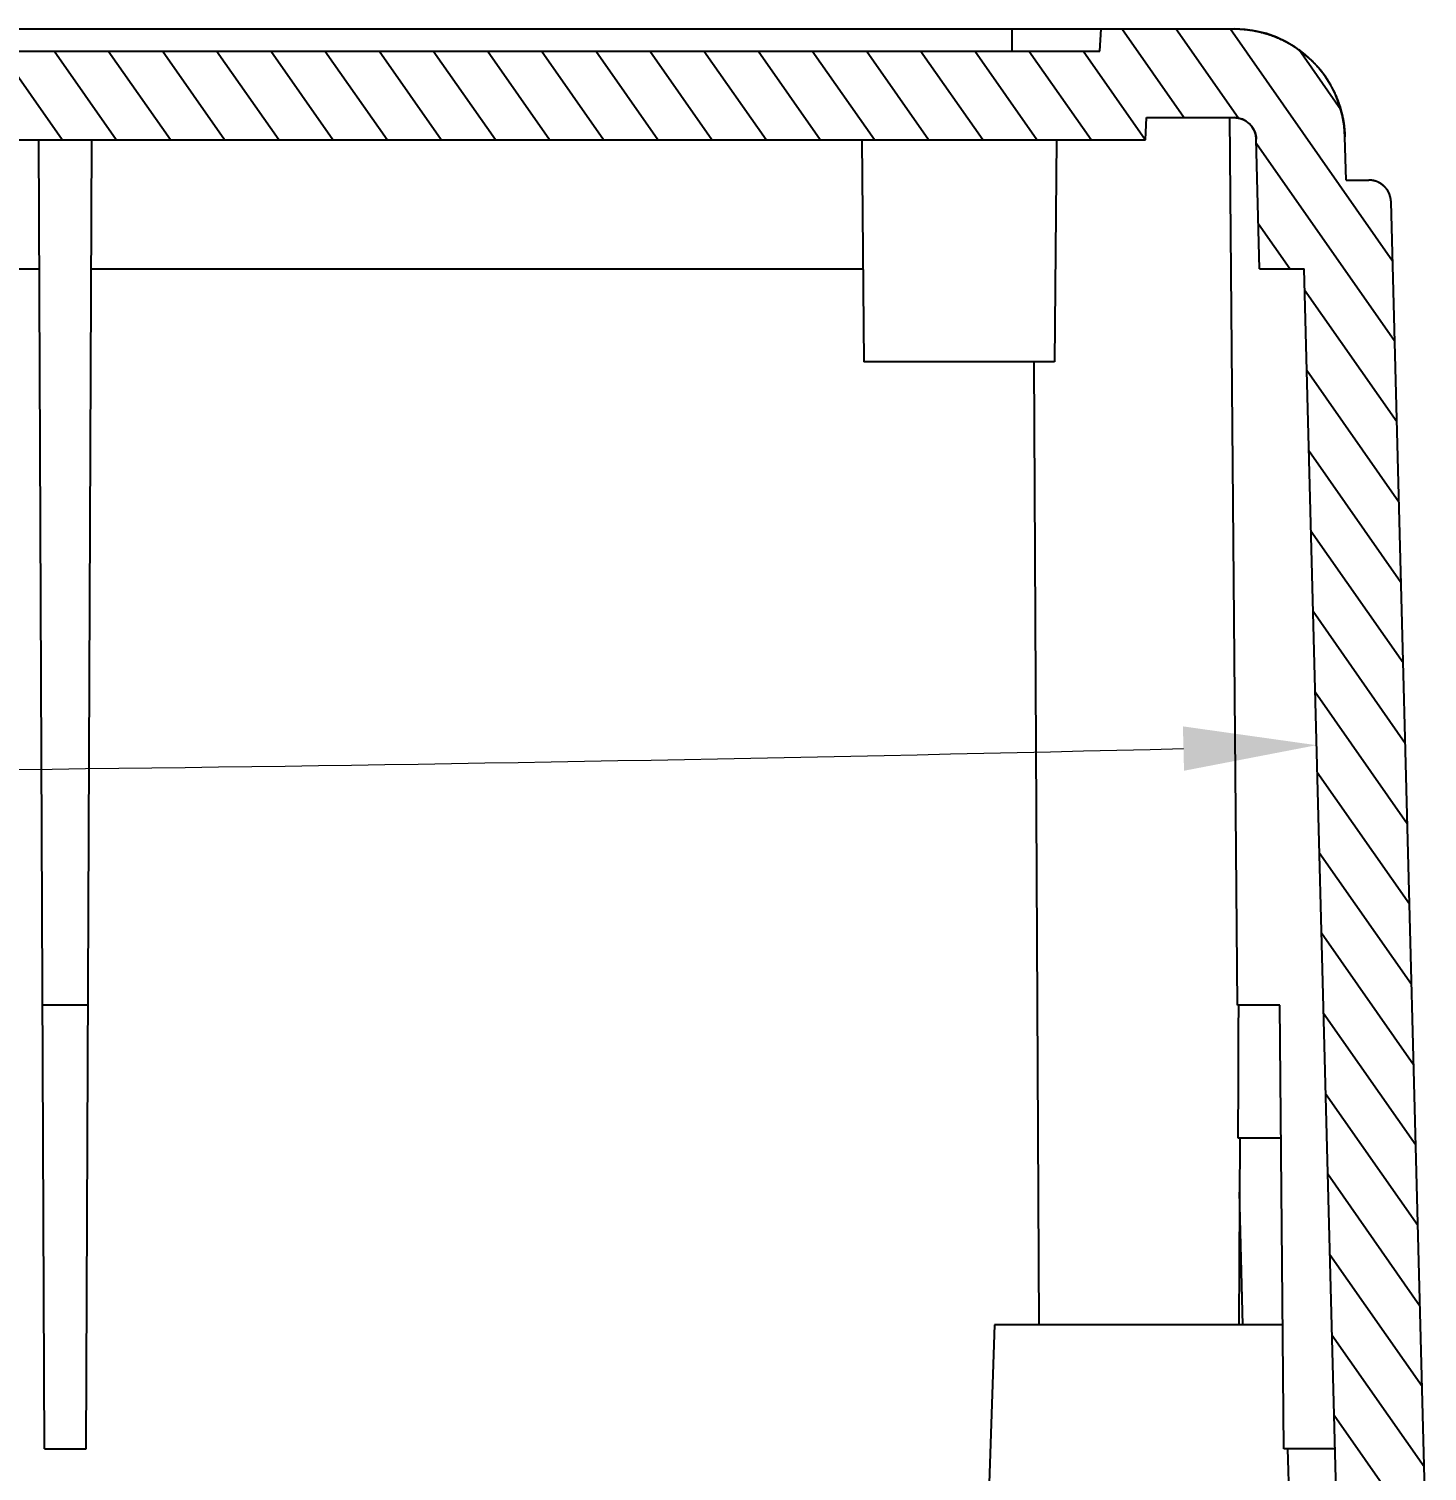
# Model space of a CAD drawing. Header units: millimetres. Extents: x 1396 to 1781, y -411 to -144.
# Drawn here: x 1538.34 to 1569.86, y -277.24 to -244.74 of the extents above; entities that cross this region are included whole.
import ezdxf

# ---------------------------------------------------------------- set-up
doc = ezdxf.new("R2010")
doc.units = ezdxf.units.MM
doc.layers.add('dim', color=82, linetype='Continuous', lineweight=9)
doc.styles.add('宋体', font='SimSun.ttf')
doc.dimstyles.new('YanXiu', dxfattribs={"dimscale": 1.5, "dimtxt": 2.5, "dimasz": 2.2, "dimexe": 0.65, "dimexo": 0.65, "dimgap": 0.5, "dimtad": 1, "dimdsep": 46, "dimtxsty": '宋体', "dimcen": 0, "dimclrd": 3, "dimclre": 3, "dimclrt": 3, "dimazin": 2, "dimtfac": 1, "dimtofl": 0, "dimtmove": 0, "dimatfit": 3, "dimfxl": 1, "dimlwd": 5, "dimlwe": 5, "dimarcsym": 0})

# ---------------------------------------------------------------- blocks, each defined once
blk = doc.blocks.new('*D7')
at = {"layer": 'Defpoints', "color": 0}
for p in [(1465.637, -250.145), (1567.086, -250.145), (1499.358, -261.471), (1464.81, -281.736), (1567.914, -281.736)]:
    blk.add_point(p, dxfattribs=at)
at = {"layer": 'dim', "color": 3, "lineweight": 5}
blk.add_arc((1516.362, 1686.943), 1948.488, 268.588216, 271.411784, dxfattribs=at)
at = {"layer": 'dim', "color": 3}
for points in [[(1468.343, -261.454), (1468.368, -260.454), (1465.356, -260.878)], [(1564.356, -260.454), (1564.381, -261.454), (1567.367, -260.878)]]:
    blk.add_solid(points, dxfattribs=at)
at = {"layer": 'dim', "color": 3, "insert": (1516.362, -258.921), "char_height": 3.75, "attachment_point": 5, "style": '宋体'}
blk.add_mtext('3°', dxfattribs=at)

msp = doc.modelspace()

# ---------------------------------------------------------------- hatches: boundary and pattern name
at = {"linetype": 'Continuous'}
h = msp.add_hatch(dxfattribs=at)
h.set_pattern_fill('2', color=2, angle=125, style=0, pattern_type=0)
h.set_pattern_definition([(125, (1419.9685, -387.4478), (-0.819152, -0.5735764), [])])
edge = h.paths.add_edge_path()
edge.add_line((1462.862, -279.736), (1463.663, -279.736))
edge.add_line((1462.862, -279.736), (1463.676, -248.632))
edge.add_spline(control_points=[(1463.676, -248.632), (1463.684, -248.345), (1463.889, -248.145), (1464.176, -248.145)], knot_values=[0, 0, 0, 0, 1, 1, 1, 1], weights=[1, 0.810868, 0.810868, 1], degree=3, periodic=0)
edge.add_line((1464.176, -248.145), (1464.689, -248.145))
edge.add_line((1464.689, -248.145), (1464.715, -247.171))
edge.add_spline(control_points=[(1467.214, -244.736), (1465.78, -244.736), (1464.753, -245.737), (1464.715, -247.171)], knot_values=[0, 0, 0, 0, 1, 1, 1, 1], weights=[1, 0.810868, 0.810868, 1], degree=3, periodic=0)
edge.add_line((1467.214, -244.736), (1470.214, -244.736))
edge.add_line((1470.24, -245.236), (1470.214, -244.736))
edge.add_line((1470.24, -245.236), (1562.483, -245.236))
edge.add_line((1562.483, -245.236), (1562.51, -244.736))
edge.add_line((1562.51, -244.736), (1565.51, -244.736))
edge.add_spline(control_points=[(1565.51, -244.736), (1566.944, -244.736), (1567.971, -245.737), (1568.009, -247.171)], knot_values=[0, 0, 0, 0, 1, 1, 1, 1], weights=[1, 0.810868, 0.810868, 1], degree=3, periodic=0)
edge.add_line((1568.034, -248.145), (1568.009, -247.171))
edge.add_line((1568.034, -248.145), (1568.548, -248.145))
edge.add_spline(control_points=[(1569.047, -248.632), (1569.04, -248.345), (1568.834, -248.145), (1568.548, -248.145)], knot_values=[0, 0, 0, 0, 1, 1, 1, 1], weights=[1, 0.810868, 0.810868, 1], degree=3, periodic=0)
edge.add_line((1569.862, -279.736), (1569.047, -248.632))
edge.add_line((1569.061, -279.736), (1569.862, -279.736))
edge.add_line((1569.061, -279.736), (1568.991, -281.736))
edge.add_line((1567.914, -281.736), (1568.991, -281.736))
edge.add_line((1567.914, -281.736), (1567.086, -250.145))
edge.add_line((1566.086, -250.145), (1567.086, -250.145))
edge.add_line((1566.086, -250.145), (1566.009, -247.223))
edge.add_spline(control_points=[(1565.51, -246.736), (1565.797, -246.736), (1566.002, -246.937), (1566.009, -247.223)], knot_values=[0, 0, 0, 0, 1, 1, 1, 1], weights=[1, 0.810868, 0.810868, 1], degree=3, periodic=0)
edge.add_line((1563.536, -246.736), (1565.51, -246.736))
edge.add_line((1563.51, -247.236), (1563.536, -246.736))
edge.add_line((1469.214, -247.236), (1563.51, -247.236))
edge.add_line((1469.214, -247.236), (1469.188, -246.736))
edge.add_line((1467.214, -246.736), (1469.188, -246.736))
edge.add_spline(control_points=[(1467.214, -246.736), (1466.927, -246.736), (1466.722, -246.937), (1466.714, -247.223)], knot_values=[0, 0, 0, 0, 1, 1, 1, 1], weights=[1, 0.810868, 0.810868, 1], degree=3, periodic=0)
edge.add_line((1466.638, -250.145), (1466.714, -247.223))
edge.add_line((1465.637, -250.145), (1466.638, -250.145))
edge.add_line((1464.81, -281.736), (1465.637, -250.145))
edge.add_line((1463.732, -281.736), (1464.81, -281.736))
edge.add_line((1463.663, -279.736), (1463.732, -281.736))

# ---------------------------------------------------------------- linework, layer by layer
at = {"color": 7, "linetype": 'Continuous'}
for p, q in [((1467.214, -244.736), (1565.51, -244.736)), ((1560.51, -245.236), (1560.51, -244.736)), ((1562.483, -245.236), (1562.51, -244.736)), ((1562.483, -245.236), (1562.51, -244.736)), ((1562.51, -244.736), (1565.51, -244.736)), ((1470.24, -245.236), (1562.483, -245.236)), ((1470.24, -245.236), (1562.483, -245.236)), ((1563.51, -247.236), (1563.536, -246.736)), ((1563.51, -247.236), (1563.536, -246.736)), ((1563.536, -246.736), (1565.51, -246.736)), ((1563.536, -246.736), (1565.51, -246.736)), ((1565.588, -266.736), (1565.414, -246.736)), ((1469.214, -247.236), (1563.51, -247.236)), ((1469.214, -247.236), (1563.51, -247.236)), ((1538.693, -276.736), (1538.564, -247.236)), ((1539.631, -276.736), (1539.76, -247.236)), ((1557.118, -247.236), (1557.162, -252.236)), ((1561.506, -247.236), (1561.462, -252.236)), ((1566.086, -250.145), (1566.009, -247.223)), ((1566.086, -250.145), (1566.009, -247.223)), ((1568.034, -248.145), (1568.009, -247.171)), ((1568.034, -248.145), (1568.009, -247.171)), ((1568.034, -248.145), (1568.548, -248.145)), ((1568.034, -248.145), (1568.548, -248.145)), ((1569.862, -279.736), (1569.047, -248.632)), ((1569.862, -279.736), (1569.047, -248.632)), ((1535.547, -250.145), (1538.577, -250.145)), ((1539.747, -250.145), (1557.144, -250.145)), ((1566.086, -250.145), (1567.086, -250.145)), ((1566.086, -250.145), (1567.086, -250.145)), ((1567.914, -281.736), (1567.086, -250.145)), ((1567.914, -281.736), (1567.086, -250.145)), ((1561.462, -252.236), (1557.162, -252.236)), ((1560.994, -252.236), (1561.108, -273.936)), ((1539.675, -266.736), (1538.649, -266.736)), ((1566.544, -266.736), (1565.588, -266.736)), ((1566.631, -276.736), (1566.544, -266.736)), ((1566.57, -269.736), (1565.603, -269.736)), ((1565.638, -269.736), (1565.616, -273.936)), ((1565.71, -273.936), (1565.632, -270.947)), ((1560.112, -273.936), (1559.979, -277.736)), ((1566.606, -273.936), (1560.112, -273.936)), ((1538.693, -276.736), (1539.631, -276.736)), ((1567.783, -276.736), (1566.631, -276.736)), ((1566.71, -276.734), (1566.832, -280.236))]:
    msp.add_line(p, q, dxfattribs=at)
for centre, radius in [((1565.51, -247.236), 2.5), ((1565.51, -247.236), 0.5), ((1568.548, -248.645), 0.5)]:
    msp.add_arc(centre, radius, 1.5, 90, dxfattribs=at)
msp.add_ellipse((1563.362, -96.839), major_axis=(0, 364.561), ratio=0.006982, start_param=-2.064923, end_param=-2.055599, dxfattribs=at)
for points, start_tangent, end_tangent in [([(1565.51, -244.736), (1565.537, -244.737), (1565.564, -244.737), (1565.592, -244.738), (1565.62, -244.739), (1565.647, -244.74), (1565.675, -244.742), (1565.703, -244.744), (1565.731, -244.746), (1565.759, -244.749), (1565.788, -244.752), (1565.816, -244.755), (1565.844, -244.759), (1565.873, -244.763), (1565.901, -244.767), (1565.93, -244.772), (1565.958, -244.777), (1565.987, -244.782), (1566.015, -244.788), (1566.044, -244.794), (1566.073, -244.801), (1566.101, -244.807), (1566.13, -244.815), (1566.159, -244.822), (1566.188, -244.83), (1566.216, -244.838), (1566.245, -244.847), (1566.274, -244.856), (1566.302, -244.865), (1566.331, -244.875), (1566.36, -244.885), (1566.388, -244.896), (1566.417, -244.907), (1566.445, -244.918), (1566.473, -244.93), (1566.501, -244.942), (1566.53, -244.954), (1566.558, -244.967), (1566.586, -244.98), (1566.613, -244.993), (1566.641, -245.007), (1566.669, -245.021), (1566.696, -245.036), (1566.724, -245.051), (1566.751, -245.066), (1566.778, -245.082), (1566.805, -245.098), (1566.832, -245.114), (1566.858, -245.131), (1566.885, -245.148), (1566.911, -245.166), (1566.937, -245.184), (1566.963, -245.202), (1566.988, -245.22), (1567.013, -245.239), (1567.039, -245.258), (1567.064, -245.278), (1567.088, -245.298), (1567.113, -245.318), (1567.137, -245.339), (1567.161, -245.359), (1567.185, -245.38), (1567.208, -245.402), (1567.231, -245.424), (1567.254, -245.446), (1567.277, -245.468), (1567.299, -245.491), (1567.321, -245.513), (1567.343, -245.537), (1567.364, -245.56), (1567.385, -245.584), (1567.406, -245.608), (1567.427, -245.632), (1567.447, -245.656), (1567.467, -245.681), (1567.486, -245.706), (1567.505, -245.731), (1567.524, -245.756), (1567.543, -245.782), (1567.561, -245.807), (1567.579, -245.833), (1567.596, -245.859), (1567.613, -245.886), (1567.63, -245.912), (1567.647, -245.939), (1567.663, -245.966), (1567.678, -245.992), (1567.694, -246.02), (1567.709, -246.047), (1567.723, -246.074), (1567.737, -246.102), (1567.751, -246.129), (1567.765, -246.157), (1567.778, -246.185), (1567.79, -246.213), (1567.803, -246.241), (1567.815, -246.269), (1567.826, -246.297), (1567.838, -246.325), (1567.849, -246.354), (1567.859, -246.382), (1567.869, -246.41), (1567.879, -246.439), (1567.888, -246.467), (1567.897, -246.496), (1567.906, -246.524), (1567.914, -246.553), (1567.922, -246.581), (1567.93, -246.61), (1567.937, -246.638), (1567.944, -246.667), (1567.95, -246.695), (1567.957, -246.724), (1567.962, -246.752), (1567.968, -246.78), (1567.973, -246.809), (1567.978, -246.837), (1567.982, -246.865), (1567.986, -246.894), (1567.99, -246.922), (1567.993, -246.95), (1567.996, -246.978), (1567.999, -247.006), (1568.001, -247.033), (1568.003, -247.061), (1568.005, -247.089), (1568.007, -247.116), (1568.008, -247.144), (1568.009, -247.171)], (1, 0), (0.026177, -0.999657)), ([(1565.51, -246.736), (1565.515, -246.736), (1565.521, -246.736), (1565.526, -246.737), (1565.532, -246.737), (1565.537, -246.737), (1565.543, -246.737), (1565.548, -246.738), (1565.554, -246.738), (1565.56, -246.739), (1565.565, -246.739), (1565.571, -246.74), (1565.577, -246.741), (1565.582, -246.742), (1565.588, -246.743), (1565.594, -246.743), (1565.599, -246.744), (1565.605, -246.746), (1565.611, -246.747), (1565.617, -246.748), (1565.622, -246.749), (1565.628, -246.751), (1565.634, -246.752), (1565.64, -246.754), (1565.645, -246.755), (1565.651, -246.757), (1565.657, -246.758), (1565.662, -246.76), (1565.668, -246.762), (1565.674, -246.764), (1565.68, -246.766), (1565.685, -246.768), (1565.691, -246.77), (1565.697, -246.773), (1565.702, -246.775), (1565.708, -246.777), (1565.714, -246.78), (1565.719, -246.782), (1565.725, -246.785), (1565.73, -246.788), (1565.736, -246.791), (1565.741, -246.793), (1565.747, -246.796), (1565.752, -246.799), (1565.758, -246.802), (1565.763, -246.805), (1565.769, -246.809), (1565.774, -246.812), (1565.779, -246.815), (1565.785, -246.819), (1565.79, -246.822), (1565.795, -246.826), (1565.8, -246.829), (1565.805, -246.833), (1565.81, -246.837), (1565.815, -246.841), (1565.82, -246.845), (1565.825, -246.849), (1565.83, -246.853), (1565.835, -246.857), (1565.84, -246.861), (1565.845, -246.865), (1565.849, -246.869), (1565.854, -246.874), (1565.859, -246.878), (1565.863, -246.883), (1565.868, -246.887), (1565.872, -246.892), (1565.876, -246.896), (1565.881, -246.901), (1565.885, -246.906), (1565.889, -246.911), (1565.893, -246.915), (1565.897, -246.92), (1565.901, -246.925), (1565.905, -246.93), (1565.909, -246.935), (1565.913, -246.94), (1565.916, -246.945), (1565.92, -246.951), (1565.923, -246.956), (1565.927, -246.961), (1565.93, -246.966), (1565.934, -246.972), (1565.937, -246.977), (1565.94, -246.982), (1565.943, -246.988), (1565.946, -246.993), (1565.949, -246.998), (1565.952, -247.004), (1565.955, -247.009), (1565.958, -247.015), (1565.961, -247.02), (1565.963, -247.026), (1565.966, -247.032), (1565.968, -247.037), (1565.971, -247.043), (1565.973, -247.048), (1565.975, -247.054), (1565.977, -247.06), (1565.98, -247.065), (1565.982, -247.071), (1565.984, -247.077), (1565.985, -247.083), (1565.987, -247.088), (1565.989, -247.094), (1565.991, -247.1), (1565.992, -247.105), (1565.994, -247.111), (1565.995, -247.117), (1565.996, -247.122), (1565.998, -247.128), (1565.999, -247.134), (1566, -247.14), (1566.001, -247.145), (1566.002, -247.151), (1566.003, -247.157), (1566.004, -247.162), (1566.005, -247.168), (1566.006, -247.173), (1566.006, -247.179), (1566.007, -247.185), (1566.008, -247.19), (1566.008, -247.196), (1566.008, -247.201), (1566.009, -247.207), (1566.009, -247.212), (1566.009, -247.218), (1566.009, -247.223)], (1, 0), (0.026177, -0.999657)), ([(1569.047, -248.632), (1569.047, -248.626), (1569.047, -248.621), (1569.047, -248.615), (1569.046, -248.61), (1569.046, -248.604), (1569.045, -248.599), (1569.045, -248.593), (1569.044, -248.587), (1569.044, -248.582), (1569.043, -248.576), (1569.042, -248.571), (1569.041, -248.565), (1569.04, -248.559), (1569.039, -248.554), (1569.038, -248.548), (1569.037, -248.542), (1569.036, -248.537), (1569.034, -248.531), (1569.033, -248.525), (1569.032, -248.519), (1569.03, -248.514), (1569.028, -248.508), (1569.027, -248.502), (1569.025, -248.497), (1569.023, -248.491), (1569.021, -248.485), (1569.019, -248.48), (1569.017, -248.474), (1569.015, -248.468), (1569.013, -248.463), (1569.011, -248.457), (1569.009, -248.451), (1569.006, -248.446), (1569.004, -248.44), (1569.001, -248.434), (1568.999, -248.429), (1568.996, -248.423), (1568.993, -248.418), (1568.99, -248.412), (1568.987, -248.407), (1568.984, -248.401), (1568.981, -248.396), (1568.978, -248.391), (1568.975, -248.385), (1568.972, -248.38), (1568.968, -248.375), (1568.965, -248.369), (1568.961, -248.364), (1568.958, -248.359), (1568.954, -248.354), (1568.95, -248.349), (1568.947, -248.344), (1568.943, -248.339), (1568.939, -248.334), (1568.935, -248.329), (1568.931, -248.324), (1568.927, -248.319), (1568.923, -248.314), (1568.918, -248.309), (1568.914, -248.305), (1568.91, -248.3), (1568.905, -248.296), (1568.901, -248.291), (1568.896, -248.287), (1568.892, -248.282), (1568.887, -248.278), (1568.883, -248.274), (1568.878, -248.269), (1568.873, -248.265), (1568.868, -248.261), (1568.863, -248.257), (1568.858, -248.253), (1568.853, -248.249), (1568.848, -248.245), (1568.843, -248.242), (1568.838, -248.238), (1568.833, -248.234), (1568.828, -248.231), (1568.823, -248.227), (1568.817, -248.224), (1568.812, -248.22), (1568.807, -248.217), (1568.801, -248.214), (1568.796, -248.211), (1568.79, -248.208), (1568.785, -248.205), (1568.779, -248.202), (1568.774, -248.199), (1568.768, -248.196), (1568.763, -248.193), (1568.757, -248.191), (1568.752, -248.188), (1568.746, -248.186), (1568.74, -248.183), (1568.735, -248.181), (1568.729, -248.179), (1568.723, -248.177), (1568.718, -248.175), (1568.712, -248.172), (1568.706, -248.171), (1568.7, -248.169), (1568.695, -248.167), (1568.689, -248.165), (1568.683, -248.163), (1568.677, -248.162), (1568.672, -248.16), (1568.666, -248.159), (1568.66, -248.158), (1568.654, -248.156), (1568.649, -248.155), (1568.643, -248.154), (1568.637, -248.153), (1568.632, -248.152), (1568.626, -248.151), (1568.62, -248.15), (1568.614, -248.149), (1568.609, -248.149), (1568.603, -248.148), (1568.597, -248.147), (1568.592, -248.147), (1568.586, -248.146), (1568.581, -248.146), (1568.575, -248.146), (1568.57, -248.145), (1568.564, -248.145), (1568.559, -248.145), (1568.553, -248.145), (1568.548, -248.145)], (-0.026177, 0.999657), (-1, 0))]:
    msp.add_spline(points, degree=3, dxfattribs=dict(at, start_tangent=start_tangent, end_tangent=end_tangent))

# ---------------------------------------------------------------- dimensions: what is measured, and where the dimension line sits
at = {"layer": 'dim'}
dim = msp.add_angular_dim_2l(base=(1499.358, -261.471), line1=((1567.914, -281.736), (1567.086, -250.145)), line2=((1464.81, -281.736), (1465.637, -250.145)), dimstyle='YanXiu', override={"dimasz": 2, "dimexe": 0.49975, "dimexo": 0.49975, "dimgap": 0.49975}, dxfattribs=at)
dim.commit()
dim.dimension.update_dxf_attribs({"geometry": '*D7', "text_midpoint": (1516.362, -258.921)})

doc.saveas('drawing.dxf')
